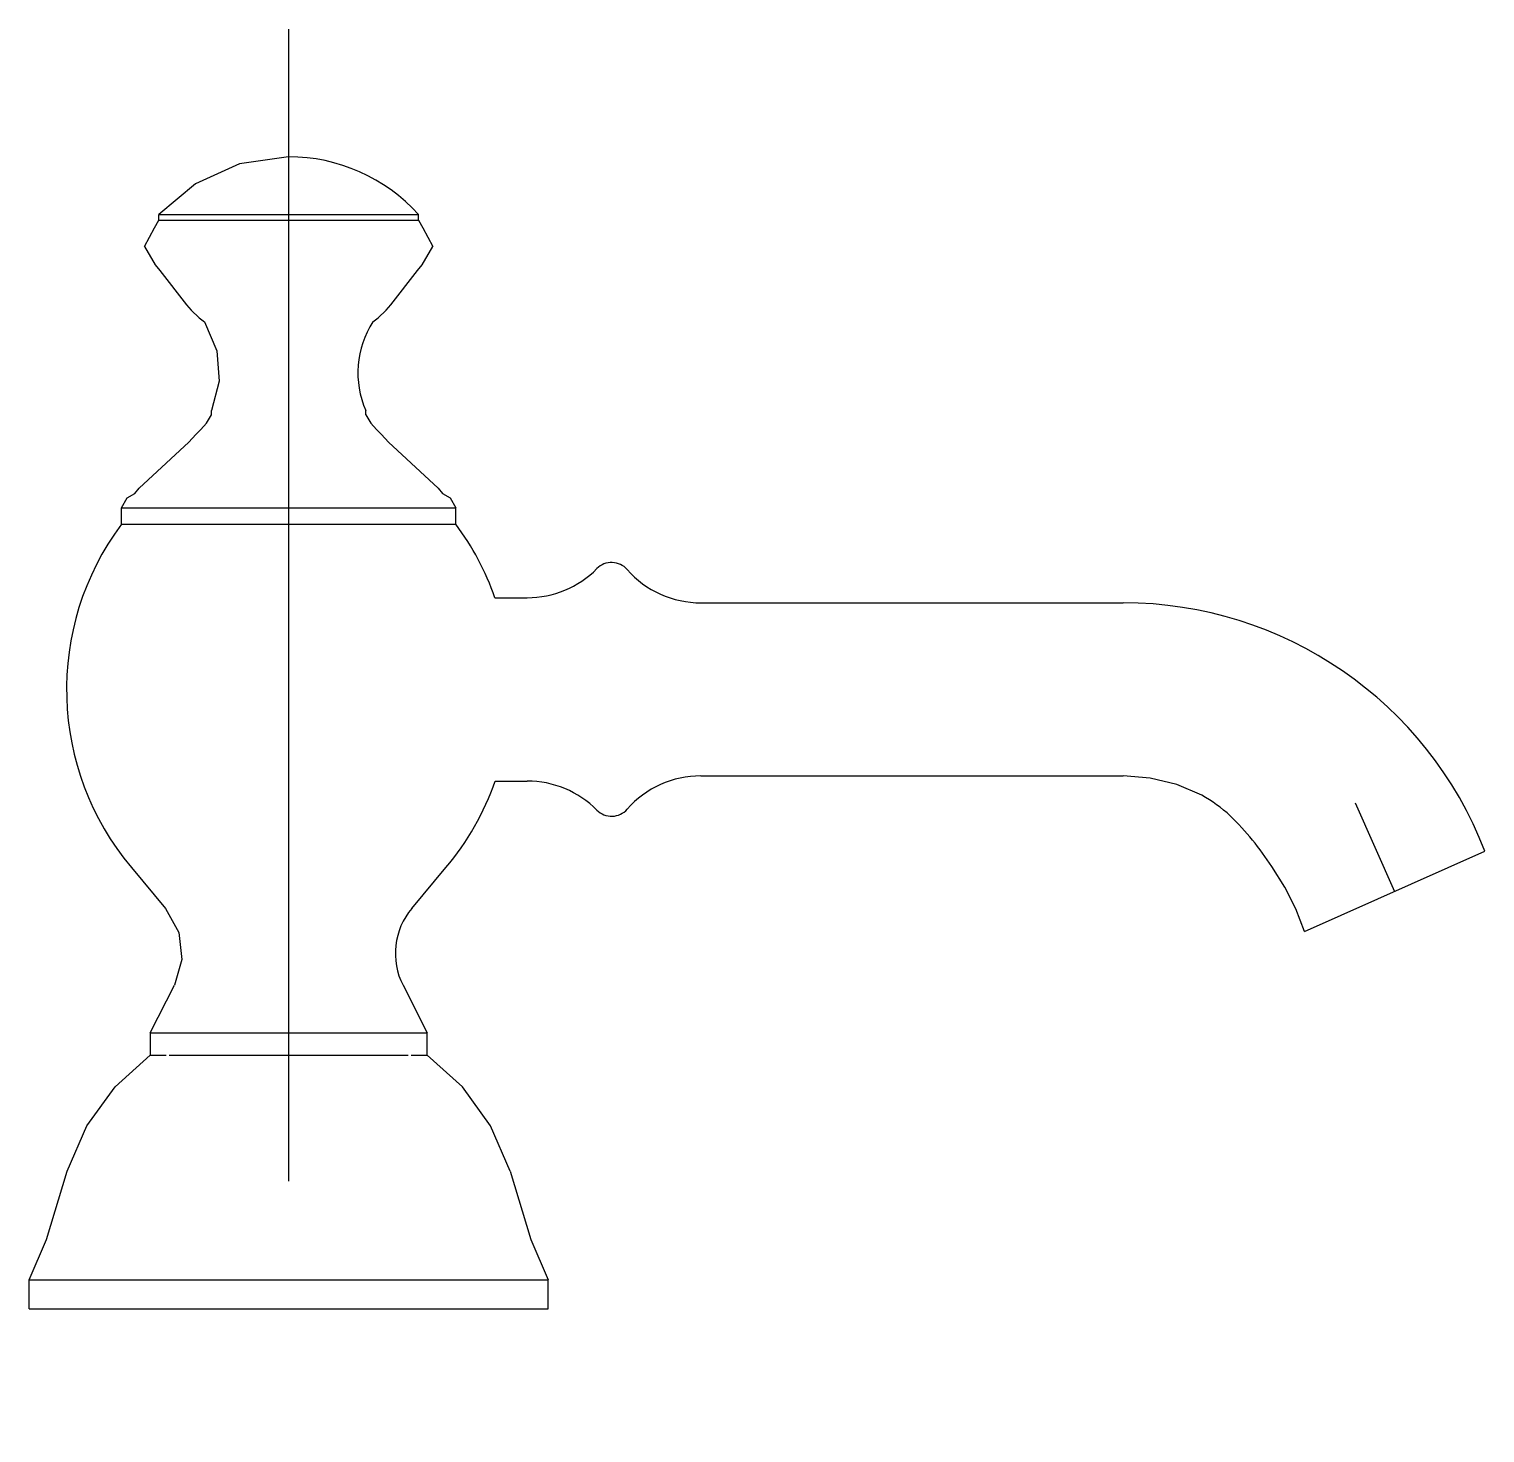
# Model space of a CAD drawing. Extents: x -365.465 to -365.339, y 0.567 to 0.689.
import ezdxf

# ---------------------------------------------------------------- set-up
doc = ezdxf.new("R2010")
doc.units = 0
doc.header["$LTSCALE"] = 0.2
doc.header["$MEASUREMENT"] = 0
doc.linetypes.add('AXES', pattern=[0.54, 0.3, -0.08, 0.08, -0.08])
doc.linetypes.add('CONTINU', pattern=[0])
doc.layers.get('0').update_dxf_attribs({"linetype": 'CONTINUOUS'})
doc.layers.add('DECA_EIXOS', color=5, linetype='AXES')

msp = doc.modelspace()

# ---------------------------------------------------------------- linework, layer by layer
at = {"linetype": 'CONTINU'}
for points in [[(-365.44273, 0.67746), (-365.447, 0.67685), (-365.45082, 0.67512), (-365.45399, 0.67246)], [(-365.45399, 0.67196), (-365.45399, 0.67246)], [(-365.45399, 0.67246), (-365.43146, 0.67246)], [(-365.43146, 0.67196), (-365.43146, 0.67246)], [(-365.45524, 0.66967), (-365.45437, 0.67128)], [(-365.45437, 0.67128), (-365.45399, 0.67196)], [(-365.45399, 0.67196), (-365.43146, 0.67196)], [(-365.43146, 0.67196), (-365.43108, 0.67128)], [(-365.43108, 0.67128), (-365.43021, 0.66967)], [(-365.45524, 0.66967), (-365.4543, 0.66809)], [(-365.43115, 0.66809), (-365.43021, 0.66967)], [(-365.4543, 0.66809), (-365.45392, 0.66758)], [(-365.45392, 0.66758), (-365.45159, 0.66461)], [(-365.43387, 0.66461), (-365.43153, 0.66758)], [(-365.43153, 0.66758), (-365.43115, 0.66809)], [(-365.45159, 0.66461), (-365.45119, 0.66414)], [(-365.45119, 0.66414), (-365.4505, 0.66348)], [(-365.4505, 0.66348), (-365.45003, 0.66314)], [(-365.43542, 0.66314), (-365.43496, 0.66348)], [(-365.43496, 0.66348), (-365.43426, 0.66414)], [(-365.43426, 0.66414), (-365.43387, 0.66461)], [(-365.45003, 0.66314), (-365.44896, 0.66062), (-365.44877, 0.65798), (-365.44942, 0.65543)], [(-365.44986, 0.65433), (-365.44942, 0.65505)], [(-365.44942, 0.65505), (-365.44942, 0.65543)], [(-365.43604, 0.65505), (-365.43604, 0.65543)], [(-365.43604, 0.65505), (-365.43559, 0.65433)], [(-365.45138, 0.65269), (-365.45079, 0.65336)], [(-365.45079, 0.65336), (-365.45034, 0.6538)], [(-365.45034, 0.6538), (-365.44986, 0.65433)], [(-365.43559, 0.65433), (-365.43511, 0.6538)], [(-365.43511, 0.6538), (-365.43466, 0.65336)], [(-365.43466, 0.65336), (-365.43407, 0.65269)], [(-365.45492, 0.64941), (-365.45138, 0.65269)], [(-365.43407, 0.65269), (-365.43053, 0.64941)], [(-365.45607, 0.64824), (-365.4557, 0.64871)], [(-365.4557, 0.64871), (-365.45492, 0.64941)], [(-365.43053, 0.64941), (-365.42975, 0.64871)], [(-365.42975, 0.64871), (-365.42938, 0.64824)], [(-365.45725, 0.64698), (-365.45674, 0.64785)], [(-365.45674, 0.64785), (-365.45607, 0.64824)], [(-365.42938, 0.64824), (-365.42871, 0.64785)], [(-365.42871, 0.64785), (-365.42821, 0.64698)], [(-365.45725, 0.64556), (-365.45725, 0.64698)], [(-365.45725, 0.64698), (-365.42821, 0.64698)], [(-365.42821, 0.64556), (-365.42821, 0.64698)], [(-365.45725, 0.64556), (-365.42821, 0.64556)], [(-365.42482, 0.63919), (-365.42202, 0.63919)], [(-365.40693, 0.63874), (-365.37029, 0.63874)], [(-365.4248, 0.62327), (-365.42202, 0.62327)], [(-365.40694, 0.62372), (-365.37029, 0.62372)], [(-365.35456, 0.6102), (-365.33889, 0.61718)], [(-365.45638, 0.61576), (-365.45341, 0.61222)], [(-365.43204, 0.61222), (-365.42907, 0.61576)], [(-365.45341, 0.61222), (-365.45226, 0.61011), (-365.45201, 0.60779), (-365.45265, 0.60554)], [(-365.45476, 0.60141), (-365.45265, 0.60554)], [(-365.4328, 0.60554), (-365.43069, 0.60141)], [(-365.45476, 0.60141), (-365.45474, 0.59949)], [(-365.45476, 0.60141), (-365.43069, 0.60141)], [(-365.43071, 0.59949), (-365.43069, 0.60141)], [(-365.46194, 0.5894), (-365.46024, 0.59334), (-365.4578, 0.59673), (-365.45474, 0.59949)], [(-365.45474, 0.59949), (-365.4543, 0.59949)], [(-365.4543, 0.59949), (-365.45336, 0.59949)], [(-365.4531, 0.59949), (-365.43235, 0.59949)], [(-365.4321, 0.59949), (-365.43115, 0.59949)], [(-365.43115, 0.59949), (-365.43071, 0.59949)], [(-365.42351, 0.5894), (-365.42521, 0.59334), (-365.42765, 0.59673), (-365.43071, 0.59949)], [(-365.46375, 0.58347), (-365.46194, 0.5894)], [(-365.42351, 0.5894), (-365.4217, 0.58347)], [(-365.46526, 0.57996), (-365.46375, 0.58347)], [(-365.4217, 0.58347), (-365.4202, 0.57996)], [(-365.46526, 0.57746), (-365.46526, 0.57996)], [(-365.46526, 0.57996), (-365.4202, 0.57996)], [(-365.4202, 0.57746), (-365.4202, 0.57996)], [(-365.46526, 0.57746), (-365.4202, 0.57746)]]:
    msp.add_lwpolyline(points, dxfattribs=at)
for points in [[(-365.43146, 0.67246, 0.212219), (-365.44273, 0.67746)], [(-365.43542, 0.66314, 0.249971), (-365.43604, 0.65543)], [(-365.45725, 0.64556, 0.347605), (-365.45638, 0.61576)], [(-365.42482, 0.63919, 0.075444), (-365.42821, 0.64556)], [(-365.41334, 0.64163, 0.434552), (-365.41597, 0.64171)], [(-365.42202, 0.63919, 0.200507), (-365.41597, 0.64171)], [(-365.41334, 0.64163, 0.216019), (-365.40693, 0.63874)], [(-365.33889, 0.61718, 0.310285), (-365.37029, 0.63874)], [(-365.42907, 0.61576, 0.090663), (-365.4248, 0.62327)], [(-365.41597, 0.62075, 0.200098), (-365.42202, 0.62327)], [(-365.40694, 0.62372, 0.215682), (-365.41334, 0.62083)], [(-365.35456, 0.6102), (-365.35531, 0.61217), (-365.35627, 0.61405), (-365.35738, 0.61584, 0.055049), (-365.36099, 0.62025, 0.06069), (-365.36347, 0.62204), (-365.36564, 0.62298), (-365.36794, 0.62353), (-365.37029, 0.62372)], [(-365.41597, 0.62075, 0.434509), (-365.41334, 0.62083)], [(-365.43204, 0.61222, 0.300949), (-365.4328, 0.60554)]]:
    msp.add_lwpolyline(points, format="xyb", dxfattribs=at)
at = {"layer": 'DECA_EIXOS'}
for points in [[(-365.44273, 0.68854), (-365.44273, 0.56669)], [(-365.35015, 0.62138), (-365.34673, 0.61369)]]:
    msp.add_lwpolyline(points, dxfattribs=at)

doc.saveas('drawing.dxf')
